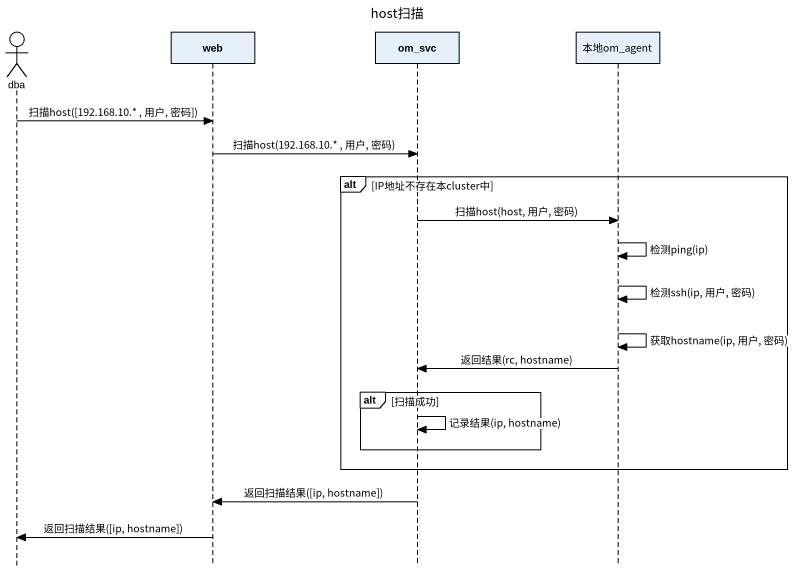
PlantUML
@startuml
title host扫描
hide footbox
actor dba
participant web
participant om_svc
participant 本地om_agent

dba -> web : 扫描host([192.168.10.* , 用户, 密码])
web -> om_svc : 扫描host(192.168.10.* , 用户, 密码)
alt IP地址不存在本cluster中
  om_svc -> 本地om_agent : 扫描host(host, 用户, 密码)
  本地om_agent -> 本地om_agent : 检测ping(ip)
  本地om_agent -> 本地om_agent : 检测ssh(ip, 用户, 密码)
  本地om_agent -> 本地om_agent : 获取hostname(ip, 用户, 密码)
  本地om_agent -> om_svc : 返回结果(rc, hostname)
  alt 扫描成功
    om_svc -> om_svc : 记录结果(ip, hostname)
  end
end
om_svc -> web : 返回扫描结果([ip, hostname])
web -> dba : 返回扫描结果([ip, hostname])
@enduml
